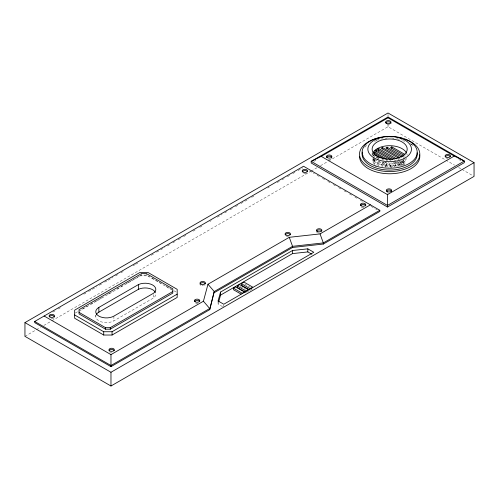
<?xml version="1.0" encoding="UTF-8"?>
<svg xmlns="http://www.w3.org/2000/svg" width="499" height="499" viewBox="0 0 499 499"><rect width="100%" height="100%" fill="white"/><g stroke="black" fill="none" stroke-linecap="round" stroke-linejoin="round"><path stroke-width="0.37" stroke-dasharray="2.5 1.87" d="M222.51 306.592L218.069 304.028L218.481 302.544M52.882 312.106L55.576 310.553M58.271 308.993L60.965 307.44M83.876 294.21L85.897 293.044M88.591 291.491L96.681 286.819M99.376 285.266L102.07 283.706M104.765 282.153L107.46 280.6M108.133 280.207L112.849 277.488M115.55 275.928L118.244 274.375M120.939 272.816L123.633 271.263M133.065 265.811L135.086 264.645M135.759 264.258L137.786 263.092M151.259 255.313L153.954 253.754M156.649 252.201L160.017 250.255M160.69 249.862L164.739 247.529M167.433 245.976L170.128 244.416M172.822 242.863L175.517 241.304M178.212 239.751L180.906 238.191M183.601 236.638L186.302 235.079M193.038 231.193L195.059 230.027M199.775 227.301L202.469 225.741M209.886 221.462L211.233 220.689M217.296 217.184L222.011 214.464M224.706 212.905L227.401 211.351M230.095 209.792L232.79 208.239M235.491 206.68L238.185 205.126M240.88 203.567L244.248 201.627M244.922 201.234L248.964 198.901M251.658 197.342L254.353 195.789M267.832 188.011L269.179 187.231M277.263 182.559L279.284 181.393M281.985 179.84L284.68 178.28M287.374 176.727L290.069 175.168M292.763 173.615L295.458 172.055M298.153 170.502L302.868 167.776M313.877 161.42L315.904 160.254M24.95 336.345L35.747 330.113M36.421 329.72L40.469 327.388M43.843 325.435L51.272 321.15M51.946 320.763L310.422 171.531M311.095 171.145L317.171 167.633M320.545 165.687L327.968 161.402M328.641 161.015L388.029 126.727L445.152 159.705M75.33 313.054L78.019 311.501M82.048 309.18L87.419 306.074M90.774 304.141L95.471 301.427M96.145 301.04L103.53 296.774M108.227 294.061L112.256 291.734M116.953 289.021L120.309 287.087M120.983 286.7L122.997 285.534M126.353 283.594L129.035 282.047M129.709 281.661L139.109 276.234M79.048 311.195L141.597 275.08L146.307 275.08L172.791 290.374M373.489 156.973L373.489 159.83L374.537 159.225L388.397 167.234M372.921 158.67L372.921 162.244L374.063 161.582L382.54 166.473M96.114 314.906A10.629 6.138 0 0 0 101.066 321.811A10.629 6.138 0 0 0 113.903 320.832L153.549 297.94A10.71 6.181 0 0 0 155.345 292.289M378.173 160.834L385.265 164.926L386.407 164.271L386.407 167.128M385.309 162.25L390.524 165.263L391.665 164.601L391.665 167.458M395.663 166.423L395.663 164.283L394.615 164.888L394.615 167.028M394.74 162.094L398.027 163.99L399.169 163.329L399.169 166.186M398.632 161.451L400.622 162.605L401.863 161.888L401.863 165.462M246.681 292.271L248.465 291.241M250.142 290.268L252.806 288.734M139.776 275.847L148.122 275.847L149.438 276.608M458.912 159.537L460.939 160.703M445.825 160.092L454.564 165.138M458.593 167.464L461.282 169.018M461.955 169.404L473.376 175.997M402.967 160.466L404.939 161.601L403.703 162.318L399.761 160.042M399.069 158.47L400.385 159.231M397.79 158.907L399.106 159.661M400.535 161.121L401.863 161.888M399.637 161.595L404.882 164.626M393.811 159.661L396.437 161.177M397.092 161.551L403.647 165.337M397.198 162.194L399.169 163.329M395.588 162.281L401.533 165.712M389.825 160.273L391.147 161.04M393.786 162.562L399.73 165.992M393.019 162.755L395.663 164.283M385.371 159.549L388.01 161.077M391.247 162.905L397.216 166.348M381.891 158.956L384.498 160.466M388.409 162.724L395.32 166.678M372.921 155.102L380.095 159.237M376.14 157.179L379.433 159.075M384.692 162.119L393.249 167.053M382.54 162.038L386.407 164.271M382.234 162.019L391.447 167.333M373.489 159.83L386.033 167.071M372.921 162.244L379.44 166.005M309.617 170.895L314.345 173.627M317.046 175.186L319.747 176.746M322.448 178.305L325.148 179.865M327.849 181.418L330.544 182.977M333.245 184.536L335.946 186.096M338.646 187.655L341.347 189.215M344.048 190.774L346.749 192.333M349.45 193.893L352.151 195.452M354.851 197.011L357.546 198.571M360.247 200.13L362.948 201.69M371.05 206.361L375.098 208.701M375.778 209.093L377.125 209.873M244.641 284.018L250.292 287.281M240.3 286.526L245.321 289.426M152.083 278.13L161.327 283.469M165.949 286.139L171.232 289.189M173.87 290.711L176.515 292.239M363.752 155.457L363.777 155.813M404.939 154.459L404.939 156.605M404.939 157.316L404.882 163.909M403.703 155.177L403.703 157.316M403.703 158.033L403.647 164.626M403.51 160.429L403.51 165.431M402.369 160.372L402.369 165.375M400.622 162.605L400.622 166.173M398.027 163.99L398.027 166.847M390.524 165.263L390.524 167.408M388.029 114.514L388.029 116.042M388.029 124.438L388.029 126.727M385.265 164.926L385.265 167.071M374.799 158.994L374.799 164.707M374.063 154.441L374.063 156.58M374.063 157.297L374.063 161.582M373.657 158.938L373.657 163.94M373.489 153.405L373.489 156.262M372.129 152.831L372.129 155.07M223.777 305.014L223.777 306.554M218.069 300.947L218.069 304.028M153.549 294.566L153.549 297.94M146.307 273.539L146.307 275.08M141.597 273.539L141.597 275.08M113.903 316.11L113.903 320.832M95.752 315.143L95.752 316.491M306.243 173.477A2.688 1.553 0 0 1 303.548 173.477M388.284 193.125A2.688 1.553 0 0 1 387.074 192.72M447.79 158.719A2.688 1.553 0 0 1 446.443 158.514M331.511 158.532A2.688 1.553 0 0 1 331.08 158.85M330.525 159.1A2.688 1.553 0 0 1 328.479 159.256M389.638 124.706A2.688 1.553 0 0 1 386.95 124.706M406.598 158.433A17.534 10.123 0 0 1 389.663 165.936A17.534 10.123 0 0 1 372.728 158.433M372.167 155.152A17.534 10.123 0 0 1 372.728 153.193M406.86 153.835A17.534 10.123 0 0 1 407.159 155.152M364.838 147.255A27.557 15.912 0 0 1 367.8 144.479M376.577 140.163A27.557 15.912 0 0 1 382.533 138.797M385.347 138.448A27.557 15.912 0 0 1 386.787 138.342M392.538 138.342A27.557 15.912 0 0 1 393.979 138.448M396.799 138.797A27.557 15.912 0 0 1 402.038 139.945M410.378 143.668A27.557 15.912 0 0 1 413.534 146.207M374.593 141.292A30.146 17.403 0 0 1 378.866 140.113M402.649 140.656A30.146 17.403 0 0 1 404.733 141.292M410.976 144.055A30.146 17.403 0 0 1 413.577 145.77M111.645 352.575A2.688 1.553 0 0 1 110.304 352.369M109.743 352.119A2.688 1.553 0 0 1 109.318 351.801M53.699 318.194A2.688 1.553 0 0 1 50.449 318.443M197.804 303.404A2.688 1.553 0 0 1 195.758 303.249M205.058 284.998A2.688 1.553 0 0 1 204.627 285.316M203.424 285.721A2.688 1.553 0 0 1 202.033 285.721M200.823 285.316A2.688 1.553 0 0 1 200.398 284.998M288.478 236.657A2.688 1.553 0 0 1 286.438 236.501M319.167 233.045A2.688 1.553 0 0 1 317.264 232.59M316.834 232.272A2.688 1.553 0 0 1 316.566 231.892M363.783 207.416A2.688 1.553 0 0 1 361.182 207.01"/><path stroke-width="0.75" d="M44.137 316.017L110.971 354.608L203.43 301.221L207.971 284.255L289.277 237.312L320.04 233.9L370.383 204.839M214.239 292.682L292.551 247.467L323.315 244.055L379.826 211.433L379.826 210.291L303.542 166.248L34.687 321.475L34.687 322.61L110.971 366.653L209.699 309.654L214.239 291.541L207.971 284.255M220.552 292.052L218.069 300.947L223.777 304.247L313.79 252.276L307.827 248.839L292.489 250.517L220.552 292.052L220.552 295.127L218.687 301.801M24.95 322.61L388.029 112.992L474.05 162.655L474.05 176.39L110.971 386.008L24.95 336.345L24.95 322.61L110.971 372.273L474.05 162.655M388.029 117.003L311.183 161.37L311.183 162.98L387.467 207.023L464.313 162.655L464.313 161.046L388.029 117.003L388.029 117.833L321.25 156.387L311.183 161.37L387.467 205.413L464.313 161.046L454.246 156.062L388.029 117.833M98.864 307.428L138.516 284.536A10.71 6.181 0 0 1 152.694 285.035A10.71 6.181 0 0 1 153.549 293.219L113.903 316.11A10.629 6.138 0 0 1 98.864 316.11A10.629 6.138 0 0 1 98.864 307.428L98.864 312.156A10.629 6.138 0 0 0 96.394 314.395M396.555 158.825L378.641 148.484L377.406 149.201L393.992 158.776M392.588 159.53L376.14 150.037L374.999 150.698L390.131 159.43M387.081 159.324L374.537 152.083L373.489 152.688L384.049 158.788M399.549 157.428L382.384 147.517L381.242 148.178L398.408 158.089M98.864 312.156L138.516 289.264A10.71 6.181 0 0 1 155.345 292.289M402.918 156.349L387.187 147.261L385.945 147.978L401.683 157.06M404.939 154.459L391.809 146.881L390.567 147.592L403.703 155.177M79.048 312.374L105.532 327.668L110.242 327.668L172.791 291.553M110.242 329.203L172.791 293.088L172.791 288.834L146.307 273.539L141.597 273.539L79.048 309.654L79.048 313.915L105.532 329.203L110.242 329.203L110.242 327.668M74.663 314.963L103.717 331.735L112.057 331.735L177.176 294.142M112.057 335.029L177.176 297.435L177.176 289.326L148.122 272.548L139.776 272.548L74.663 310.147L74.663 318.256L103.717 335.029L112.057 335.029L112.057 331.735M321.25 156.387L387.467 194.616L454.246 156.062M220.552 295.127L292.489 253.598L307.827 251.914L311.8 254.209M233.495 288.191L235.684 286.931L244.473 292.002L242.283 293.269L233.495 288.191L233.495 289.732L241.029 294.079M237.293 286.002L239.67 284.623L248.465 289.701L246.082 291.073L237.293 286.002L237.293 287.536L245.458 292.252M241.354 283.657L244.017 282.116L252.806 287.193L250.142 288.734L241.354 283.657L241.354 285.197L249.512 289.907M379.826 210.291L323.315 242.919L292.551 246.331L214.239 291.541L209.699 309.654M375.367 155.195L379.932 157.827M34.687 321.475L110.971 365.511L209.699 308.513L203.43 301.221M320.04 233.9L323.315 242.919L323.315 244.055M289.277 237.312L292.551 246.331L292.551 247.467M391.809 146.881L391.809 148.309M387.467 194.616L387.467 207.023M387.187 147.261L387.187 148.69M382.384 147.517L382.384 148.945M378.641 148.484L378.641 150.629M376.14 150.037L376.14 152.183M374.537 152.083L374.537 154.228M307.827 248.839L307.827 251.914M292.489 250.517L292.489 253.598M138.516 284.536L138.516 289.264M110.971 354.608L110.971 366.653M110.971 372.273L110.971 386.008M105.532 327.668L105.532 329.203M103.717 331.735L103.717 335.029M386.382 191.217A2.688 1.553 0 0 1 388.977 190.069A2.688 1.553 0 0 1 391.578 191.217M302.294 171.731A2.688 1.553 0 0 1 304.895 170.577A2.688 1.553 0 0 1 307.496 171.731M360.484 205.507A2.688 1.553 0 0 1 363.44 204.372A2.688 1.553 0 0 1 365.779 205.912M445.189 156.767A2.688 1.553 0 0 1 447.79 155.613A2.688 1.553 0 0 1 450.391 156.767M326.577 157.353A2.688 1.553 0 0 1 329.178 156.199A2.688 1.553 0 0 1 331.779 157.353M385.696 122.96A2.688 1.553 0 0 1 388.646 121.825A2.688 1.553 0 0 1 390.985 123.365M373.059 152.563A17.534 10.123 0 0 1 390.237 145.696A17.534 10.123 0 0 1 406.598 153.193M404.733 139.09A30.146 17.403 0 0 1 410.976 166.473A30.146 17.403 0 0 1 363.559 162.867A30.146 17.403 0 0 1 381.86 137.356M386.806 136.838A30.146 17.403 0 0 1 388.241 136.782M389.663 136.763A30.146 17.403 0 0 1 392.526 136.838M397.466 137.356A30.146 17.403 0 0 1 401.926 138.267M417.12 152.781A27.557 15.912 0 0 1 389.058 170.072A27.557 15.912 0 0 1 362.343 152.089M419.69 154.846A30.146 17.403 0 0 1 390.973 173.746A30.146 17.403 0 0 1 359.523 156.362M109.044 350.616A2.688 1.553 0 0 1 111.645 349.468A2.688 1.553 0 0 1 114.246 350.616M49.195 316.697A2.688 1.553 0 0 1 52.145 315.555A2.688 1.553 0 0 1 54.485 317.096M194.504 301.502A2.688 1.553 0 0 1 197.105 300.348A2.688 1.553 0 0 1 199.706 301.502M200.037 284.218A2.688 1.553 0 0 1 202.376 282.677A2.688 1.553 0 0 1 205.326 283.819M285.185 234.755A2.688 1.553 0 0 1 287.78 233.601A2.688 1.553 0 0 1 290.381 234.755M316.566 231.093A2.688 1.553 0 0 1 319.167 229.939A2.688 1.553 0 0 1 321.768 231.093M302.993 172.024A2.688 1.553 0 0 0 307.496 171.325A2.688 1.553 0 0 0 304.197 169.423A2.688 1.553 0 0 0 302.993 172.024M387.636 191.759A2.688 1.553 0 0 0 391.671 190.412A2.688 1.553 0 0 0 387.636 189.065A2.688 1.553 0 0 0 387.636 191.759M361.182 205.8A2.688 1.553 0 0 0 365.686 205.108A2.688 1.553 0 0 0 362.393 203.205A2.688 1.553 0 0 0 361.182 205.8M445.888 157.054A2.688 1.553 0 0 0 450.391 156.362A2.688 1.553 0 0 0 447.092 154.459A2.688 1.553 0 0 0 445.888 157.054M327.275 157.64A2.688 1.553 0 0 0 331.779 156.948A2.688 1.553 0 0 0 328.479 155.046A2.688 1.553 0 0 0 327.275 157.64M386.388 123.253A2.688 1.553 0 0 0 390.892 122.554A2.688 1.553 0 0 0 387.598 120.652A2.688 1.553 0 0 0 386.388 123.253M377.824 159.68A21.8 12.587 0 0 0 411.432 149.75A21.8 12.587 0 0 0 379.733 137.905A21.8 12.587 0 0 0 377.824 159.68M377.263 156.268A17.534 10.123 0 0 0 406.598 151.727A17.534 10.123 0 0 0 385.128 139.333A17.534 10.123 0 0 0 377.263 156.268M375.884 166.073A27.557 15.912 0 0 0 417.22 152.295A27.557 15.912 0 0 0 375.884 138.516A27.557 15.912 0 0 0 375.884 166.073M109.743 350.909A2.688 1.553 0 0 0 114.246 350.217A2.688 1.553 0 0 0 110.953 348.314A2.688 1.553 0 0 0 109.743 350.909M49.894 316.984A2.688 1.553 0 0 0 54.397 316.291A2.688 1.553 0 0 0 51.098 314.389A2.688 1.553 0 0 0 49.894 316.984M195.203 301.795A2.688 1.553 0 0 0 199.706 301.097A2.688 1.553 0 0 0 196.406 299.194A2.688 1.553 0 0 0 195.203 301.795M200.823 284.112A2.688 1.553 0 0 0 205.326 283.413A2.688 1.553 0 0 0 202.033 281.511A2.688 1.553 0 0 0 200.823 284.112M285.877 235.048A2.688 1.553 0 0 0 290.381 234.349A2.688 1.553 0 0 0 287.087 232.447A2.688 1.553 0 0 0 285.877 235.048M317.264 231.38A2.688 1.553 0 0 0 321.768 230.688A2.688 1.553 0 0 0 318.468 228.785A2.688 1.553 0 0 0 317.264 231.38"/></g></svg>
